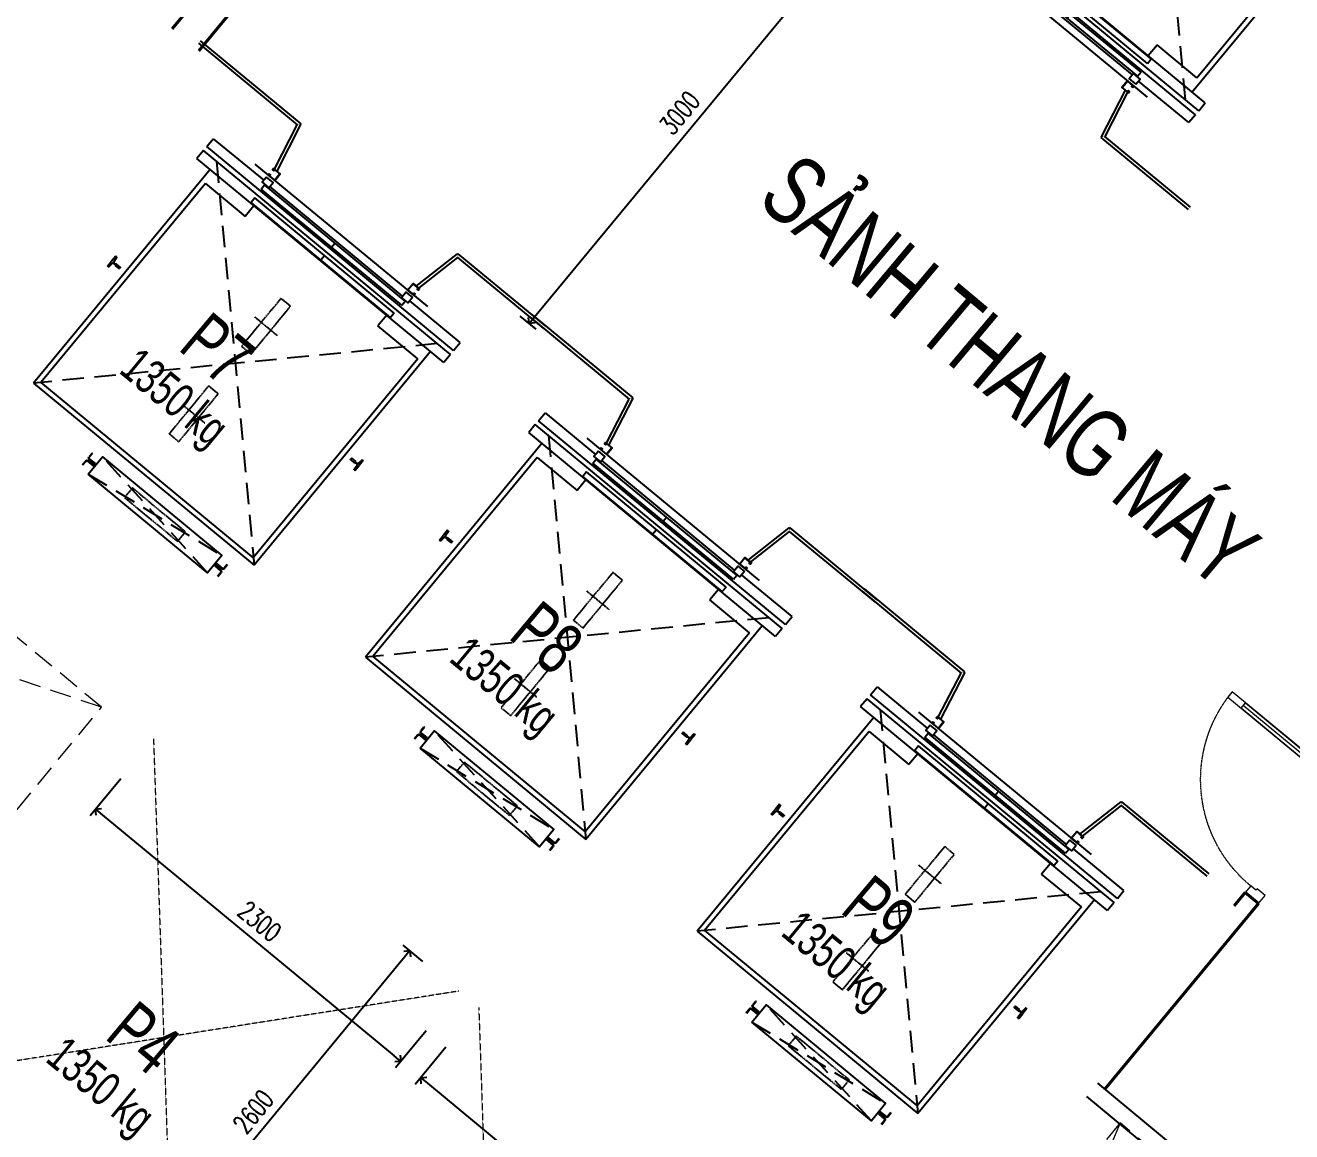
# Model space of a CAD drawing. Header units: millimetres. Extents: x -361679452 to 361242511, y -278557090 to 278849308.
# Drawn here: x 93733 to 101089, y 99995 to 106422 of the extents above; entities that cross this region are included whole.
import ezdxf
from ezdxf.enums import TextEntityAlignment as Align

# ---------------------------------------------------------------- set-up
doc = ezdxf.new("R2010")
doc.units = ezdxf.units.MM
doc.header["$MEASUREMENT"] = 0
for name, pattern in [('CENTERX2', [4, 2.5, -0.5, 0.5, -0.5]), ('HIDDEN', [0.375, 0.25, -0.125]), ('PHANTOMX2', [5, 2.5, -0.5, 0.5, -0.5, 0.5, -0.5])]:
    doc.linetypes.add(name, pattern=pattern)
for name, color, linetype in [('A-ANNO-ROOM', 50, 'Continuous'), ('KT-Net manh', 139, 'Continuous'), ('KT-Noi that', 32, 'Continuous'), ('KT-Text', 7, 'Continuous'), ('KT-Tuong', 1, 'Continuous'), ('Xref_NT1+NT2_MBDV Cot vach_220729$0$KT-Text', 7, 'Continuous')]:
    doc.layers.add(name, color=color, linetype=linetype)
for name, color, linetype, lineweight in [('CUA', 37, 'Continuous', 13), ('KT-lomo nuoc', 3, 'HIDDEN', 5), ('KT-Net cat', 1, 'Continuous', 40), ('SPE-MEP-HVAC', 140, 'Continuous', 0)]:
    doc.layers.add(name, color=color, linetype=linetype, lineweight=lineweight)
doc.styles.add('220126_HDN_HBA typical plan$0$211210_HDN_HBA_TYPICAL PLAN CORE OPT 1$0$HBA-Text', font='GOTHIC.TTF')
doc.styles.add('Arial', font='arial.ttf', dxfattribs={"width": 0.7})
doc.styles.add('DIM', font='vnsimli.shx', dxfattribs={"width": 0.7})
doc.styles.add('xref.N.Cot vach tang N2$0$DIM', font='vnsimli.shx', dxfattribs={"width": 0.7})
doc.styles.add('Xref_NT1+NT2_MBDV Cot vach_220729$0$Arial', font='arial.ttf', dxfattribs={"width": 0.7})
doc.dimstyles.new('CCU 1-100 A1', dxfattribs={"dimscale": 100, "dimtxt": 2.2, "dimasz": 1, "dimexe": 1, "dimexo": 0, "dimgap": 1, "dimtad": 1, "dimdec": 0, "dimdsep": 46, "dimtxsty": 'DIM', "dimblk1": 'ARCHTICK', "dimblk2": 'ARCHTICK', "dimsah": 1, "dimcen": 0, "dimdle": 1, "dimclrd": 256, "dimclre": 256, "dimclrt": 31, "dimadec": 0, "dimazin": 0, "dimtfac": 1, "dimtdec": 0, "dimtix": 1, "dimtmove": 2, "dimatfit": 3, "dimldrblk": 'ARCHTICK', "dimfxl": 8, "dimtolj": 1, "dimarcsym": 0})
doc.dimstyles.new('xref.N.Cot vach tang N2$0$CCU 1-100 A1', dxfattribs={"dimscale": 100, "dimtxt": 2.2, "dimasz": 1, "dimexe": 1, "dimexo": 0, "dimgap": 1, "dimtad": 1, "dimdec": 0, "dimdsep": 46, "dimtxsty": 'xref.N.Cot vach tang N2$0$DIM', "dimblk1": 'xref.N.Cot vach tang N2$0$_ARCHTICK', "dimblk2": 'xref.N.Cot vach tang N2$0$_ARCHTICK', "dimsah": 1, "dimcen": 0, "dimdle": 1, "dimclrd": 256, "dimclre": 256, "dimclrt": 31, "dimadec": 0, "dimazin": 0, "dimtfac": 1, "dimtdec": 0, "dimtix": 1, "dimtmove": 2, "dimatfit": 3, "dimldrblk": 'xref.N.Cot vach tang N2$0$_ARCHTICK', "dimfxl": 8, "dimtolj": 1, "dimarcsym": 0})

# ---------------------------------------------------------------- blocks, each defined once
blk = doc.blocks.new('A$C21AF0CCA')
at = {"layer": 'A-ANNO-ROOM', "insert": (1197.6, 814.7), "char_height": 600, "attachment_point": 2, "rotation": 0.10543, "style": '220126_HDN_HBA typical plan$0$211210_HDN_HBA_TYPICAL PLAN CORE OPT 1$0$HBA-Text'}
blk.add_mtext_dynamic_manual_height_columns('1-BR+', width=722857412.874, gutter_width=9765.6, heights=[0], dxfattribs=at)
blk = doc.blocks.new('_Open90')
at = {"color": 0, "linetype": 'ByBlock', "lineweight": -2}
for p, q in [((0, 0), (-1, 0)), ((-0.5, 0.5), (0, 0)), ((0, 0), (-0.5, -0.5))]:
    blk.add_line(p, q, dxfattribs=at)
blk = doc.blocks.new('*D108')
at = {"layer": 'Defpoints', "color": 5, "transparency": 16777216}
for p, q in [((-2230, 1494.3), (-2230, 1595.8)), ((-2180, 1545.8), (-1728.4, 1545.8)), ((-780, 1545.8), (-1371.8, 1545.8)), ((-730, 1457.2), (-730, 1595.8))]:
    blk.add_line(p, q, dxfattribs=at)
at = {"layer": 'Defpoints', "color": 0, "transparency": 16777216}
for p in [(-2230, 1545.8), (-2230, 1494.3, 0), (-730, 1457.2, 0)]:
    blk.add_point(p, dxfattribs=at)
at = {"layer": 'Defpoints', "color": 5, "transparency": 16777216, "xscale": 50, "yscale": 50, "zscale": 50, "rotation": 180}
blk.add_blockref('_Open90', (-2230, 1545.8), dxfattribs=at)
at = {"layer": 'Defpoints', "color": 5, "transparency": 16777216, "xscale": 50, "yscale": 50, "zscale": 50}
blk.add_blockref('_Open90', (-730, 1545.8), dxfattribs=at)
at = {"layer": 'Defpoints', "color": 5, "transparency": 16777216, "insert": (-1550.1, 1545.8), "char_height": 110, "attachment_point": 5, "style": 'DIM'}
blk.add_mtext('\\A1;1500', dxfattribs=at)
blk = doc.blocks.new('_ARCHTICK')
at = {"color": 0, "linetype": 'ByBlock', "const_width": 0.15}
blk.add_lwpolyline([(-0.5, -0.5), (0.5, 0.5)], dxfattribs=at)
blk = doc.blocks.new('*D109')
at = {"layer": 'Defpoints', "color": 5, "transparency": 16777216}
for p, q in [((-879.1, 1950), (-1000.2, 1950)), ((-950.2, 1900), (-950.2, 1328.3)), ((-950.2, 400), (-950.2, 971.7)), ((-879.1, 350), (-1000.2, 350))]:
    blk.add_line(p, q, dxfattribs=at)
at = {"layer": 'Defpoints', "color": 0, "transparency": 16777216}
for p in [(-879.1, 1950, 0), (-950.2, 350), (-879.1, 350, 0)]:
    blk.add_point(p, dxfattribs=at)
at = {"layer": 'Defpoints', "color": 5, "transparency": 16777216, "xscale": 50, "yscale": 50, "zscale": 50}
for p, rotation in [((-950.2, 1950), 90), ((-950.2, 350), 270)]:
    blk.add_blockref('_Open90', p, dxfattribs=dict(at, rotation=rotation))
at = {"layer": 'Defpoints', "color": 5, "transparency": 16777216, "insert": (-950.2, 1150), "char_height": 110, "attachment_point": 5, "rotation": 90, "style": 'DIM'}
blk.add_mtext('\\A1;1600', dxfattribs=at)
blk = doc.blocks.new('xref.N.Cot vach tang N2$0$_Open90')
at = {"color": 0, "linetype": 'ByBlock', "lineweight": -2}
for p, q in [((0, 0), (-1, 0)), ((-0.5, 0.5), (0, 0)), ((0, 0), (-0.5, -0.5))]:
    blk.add_line(p, q, dxfattribs=at)
blk = doc.blocks.new('*D275')
at = {"layer": 'Defpoints', "color": 0, "transparency": 16777216}
for p in [(98516.9, 107046.2), (98569.9, 107002.4), (96606.5, 104733, 0)]:
    blk.add_point(p, dxfattribs=at)
at = {"layer": 'KT-Noi that', "color": 5, "transparency": 16777216}
for p, q in [((98516.9, 107046.2), (98608.4, 106970.5)), ((96691.4, 104727.7), (98538, 106963.8)), ((96606.5, 104733), (96698.1, 104657.4))]:
    blk.add_line(p, q, dxfattribs=at)
at = {"layer": 'KT-Noi that', "color": 5, "transparency": 16777216, "xscale": 50, "yscale": 50, "zscale": 50}
for p, rotation in [((98569.9, 107002.4), 50.44882673721364), ((96659.6, 104689.2), 230.4488267372136)]:
    blk.add_blockref('xref.N.Cot vach tang N2$0$_Open90', p, dxfattribs=dict(at, rotation=rotation))
at = {"layer": 'KT-Noi that', "color": 5, "transparency": 16777216, "insert": (97533.8, 105912.6), "char_height": 110, "attachment_point": 5, "rotation": 50.44883, "style": 'xref.N.Cot vach tang N2$0$DIM'}
blk.add_mtext('\\A1;3000', dxfattribs=at)
blk = doc.blocks.new('xref.N.Cot vach tang N2$0$_ARCHTICK')
at = {"color": 0, "linetype": 'ByBlock', "const_width": 0.15}
blk.add_lwpolyline([(-0.5, -0.5), (0.5, 0.5)], dxfattribs=at)
blk = doc.blocks.new('*D276')
at = {"layer": 'Defpoints', "color": 0, "transparency": 16777216}
for p in [(94287.1, 102044.8, 0), (96060.6, 100580.3, 0), (95914.4, 100403.2)]:
    blk.add_point(p, dxfattribs=at)
at = {"layer": 'KT-Noi that', "color": 5, "transparency": 16777216}
for p, q in [((94287.1, 102044.8), (94109.1, 101829.2)), ((94179.5, 101836), (95875.8, 100435.1)), ((96060.6, 100580.3), (95882.5, 100364.7))]:
    blk.add_line(p, q, dxfattribs=at)
for p, xscale, yscale, zscale, rotation in [((94140.9, 101867.8), 50, 50, 50, 140.448827059903), ((95914.4, 100403.2), 49.99999999999999, 49.99999999999999, 49.99999999999999, 320.448827059903)]:
    blk.add_blockref('xref.N.Cot vach tang N2$0$_Open90', p, dxfattribs=dict(at, xscale=xscale, yscale=yscale, zscale=zscale, rotation=rotation))
at = {"layer": 'KT-Noi that', "color": 5, "transparency": 16777216, "insert": (95094.5, 101216.5), "char_height": 110, "attachment_point": 5, "rotation": 320.44883, "style": 'xref.N.Cot vach tang N2$0$DIM'}
blk.add_mtext('\\A1;2300', dxfattribs=at)
blk = doc.blocks.new('*D277')
at = {"layer": 'Defpoints', "color": 0, "transparency": 16777216}
for p in [(96042.1, 100984.1, 0), (94311, 99041.7), (94386.5, 98979.4, 0)]:
    blk.add_point(p, dxfattribs=at)
at = {"layer": 'KT-Noi that', "color": 5, "transparency": 16777216}
for p, q in [((96042.1, 100984.1), (95928, 101078.3)), ((95934.7, 101007.9), (94342.8, 99080.3)), ((94386.5, 98979.4), (94272.4, 99073.6))]:
    blk.add_line(p, q, dxfattribs=at)
at = {"layer": 'KT-Noi that', "color": 5, "transparency": 16777216, "xscale": 50, "yscale": 50, "zscale": 50}
for p, rotation in [((95966.6, 101046.5), 50.44882705992739), ((94311, 99041.7), 230.4488270599274)]:
    blk.add_blockref('xref.N.Cot vach tang N2$0$_Open90', p, dxfattribs=dict(at, rotation=rotation))
at = {"layer": 'KT-Noi that', "color": 5, "transparency": 16777216, "insert": (95057.8, 100111), "char_height": 110, "attachment_point": 5, "rotation": 50.44883, "style": 'xref.N.Cot vach tang N2$0$DIM'}
blk.add_mtext('\\A1;2600', dxfattribs=at)
blk = doc.blocks.new('*D278')
at = {"layer": 'Defpoints', "color": 0, "transparency": 16777216}
for p in [(96176.2, 100484.7, 0), (97949.6, 99020.2, 0), (97803.4, 98843.2)]:
    blk.add_point(p, dxfattribs=at)
at = {"layer": 'KT-Noi that', "color": 5, "transparency": 16777216}
for p, q in [((96176.2, 100484.7), (95998.2, 100269.2)), ((96068.6, 100275.9), (97764.9, 98875)), ((97949.6, 99020.2), (97771.6, 98804.6))]:
    blk.add_line(p, q, dxfattribs=at)
for p, xscale, yscale, zscale, rotation in [((96030, 100307.7), 49.99999999999999, 49.99999999999999, 49.99999999999999, 140.4488270599041), ((97803.4, 98843.2), 50, 50, 50, 320.4488270599041)]:
    blk.add_blockref('xref.N.Cot vach tang N2$0$_Open90', p, dxfattribs=dict(at, xscale=xscale, yscale=yscale, zscale=zscale, rotation=rotation))
at = {"layer": 'KT-Noi that', "color": 5, "transparency": 16777216, "insert": (96983.6, 99656.4), "char_height": 110, "attachment_point": 5, "rotation": 320.44883, "style": 'xref.N.Cot vach tang N2$0$DIM'}
blk.add_mtext('\\A1;2300', dxfattribs=at)
blk = doc.blocks.new('*U244')
at = {"layer": 'KT-lomo nuoc', "ltscale": 500}
for p, q in [((286.5, 347), (1156.6, -955.1)), ((1443.1, -608.2), (0, 0))]:
    blk.add_line(p, q, dxfattribs=at)
blk.add_lwpolyline([(286.5, 347), (1443.1, -608.2), (1156.6, -955.1), (0, 0)], close=True, dxfattribs=at)
blk = doc.blocks.new('*U211')
at = {"linetype": 'HIDDEN', "ltscale": 500}
for p, q in [((704.7, 310.4), (806.2, -1830.3)), ((1510.9, -1519.9), (0, 0))]:
    blk.add_line(p, q, dxfattribs=at)
blk.add_lwpolyline([(704.7, 310.4), (1510.9, -1519.9), (806.2, -1830.3), (0, 0)], close=True, dxfattribs=at)
blk = doc.blocks.new('*U251')
blk.add_line((-70, -100), (-70, -700))
for points in [[(-900, 100), (-840, 100), (-840, 40), (-850, 40), (-850, 0), (-900, 0)], [(0, 100), (-60, 100), (-60, 40), (-50, 40), (-50, 0), (0, 0)], [(-50, 0), (-50, -800), (-90, -800), (-90, 0)], [(-50, -100), (-90, -100), (-90, -700), (-50, -700)]]:
    blk.add_lwpolyline(points, close=True)
at = {"linetype": 'HIDDEN'}
blk.add_arc((-50, 0), 800, 180, 270, dxfattribs=at)
blk = doc.blocks.new('trucktnuoctang36')
at = {"layer": 'KT-Net cat', "elevation": 0}
for points in [[(9903.4, 1007.1), (9839.7, 930)], [(9903.4, 1007.1), (9980.5, 943.4)], [(9980.5, 943.4), (9089.1, -135.9)]]:
    blk.add_lwpolyline(points, dxfattribs=at)
at = {"layer": 'KT-Tuong'}
for p, q in [((9661.4, -608.6, 0), (9046.8, -101, 0)), ((9520.6, -622, 0), (8983.1, -178.1, 0))]:
    blk.add_line(p, q, dxfattribs=at)
at = {"layer": 'CUA', "xscale": -0.9999999999999982, "rotation": 230.4488274522181}
blk.add_blockref('*U251', (10476.5, 1701, 0), dxfattribs=at)
at = {"layer": 'KT-lomo nuoc', "linetype": 'HIDDEN', "xscale": -0.9999999999999997, "rotation": 10.8976534755902}
blk.add_blockref('*U244', (9523.4, -618.6, 0), dxfattribs=at)
at = {"layer": 'SPE-MEP-HVAC', "linetype": 'HIDDEN', "ltscale": 1000, "xscale": -1, "rotation": 254.2212213649985}
blk.add_blockref('*U211', (2770.6, 1489.5, 0), dxfattribs=at)
blk = doc.blocks.new('TM 1000kg')
at = {"layer": 'KT-Net manh'}
for p, q in [((-2850, 2500), (-2850, 1742.2)), ((-2832, 2500), (-2832, 1754.4)), ((-2500, 1800), (-2500, 500)), ((-2850, 1742.2), (-2847, 1742.2)), ((-2847, 1742.2), (-2847, 1739.2)), ((-2550, 1674.2), (-2847, 1739.2)), ((-2550, 1692.7), (-2832, 1754.4)), ((-2550, 625.8), (-2847, 560.8)), ((-2550, 607.3), (-2832, 545.6)), ((-2850, 557.8), (-2847, 557.8)), ((-2850, -100), (-2850, 557.8)), ((-2847, 557.8), (-2847, 560.8)), ((-2832, -100), (-2832, 545.6))]:
    blk.add_line(p, q, dxfattribs=at)
at = {"layer": 'KT-Net manh', "const_width": 2}
for points in [[(-2847, 1742.2), (-2832, 1754.4)], [(-2847, 557.8), (-2832, 545.6)]]:
    blk.add_lwpolyline(points, dxfattribs=at)
at = {"layer": 'KT-Net manh', "ltscale": 2}
for points in [[(-2510, 1700), (-2500, 1700), (-2500, 1650), (-2550, 1650), (-2550, 1700), (-2540, 1700), (-2540, 1690), (-2541.6, 1690), (-2541.6, 1698.4), (-2548.4, 1698.4), (-2548.4, 1651.6), (-2501.6, 1651.6), (-2501.6, 1698.4), (-2508.4, 1698.4), (-2508.4, 1690), (-2510, 1690)], [(-2510, 600), (-2500, 600), (-2500, 650), (-2550, 650), (-2550, 600), (-2540, 600), (-2540, 610), (-2541.6, 610), (-2541.6, 601.6), (-2548.4, 601.6), (-2548.4, 648.4), (-2501.6, 648.4), (-2501.6, 601.6), (-2508.4, 601.6), (-2508.4, 610), (-2510, 610)]]:
    blk.add_lwpolyline(points, close=True, dxfattribs=at)
at = {"layer": 'KT-Noi that', "linetype": 'Continuous', "ltscale": 2}
for p, q in [((-2460, 2080, 0), (-2460, 1700, 0)), ((-2400, 2080, 0), (-2460, 2080, 0)), ((-2400, 220, 0), (-2400, 2080, 0)), ((-2370, 220, 0), (-2370, 2080, 0)), ((-2370, 2080, 0), (-2310, 2080, 0)), ((-2310, 220, 0), (-2310, 2080, 0)), ((-2310, 1981, 0), (-700, 1981, 0)), ((-2230, 1950, 0), (-730, 1950, 0)), ((-2230, 1950, 0), (-2230, 1650, 0)), ((-730, 1950, 0), (-730, 350, 0)), ((-700, 1981, 0), (-700, 319, 0)), ((-2455, 650, 0), (-2455, 1650, 0)), ((-2441.3, 620, 0), (-2441.3, 1680, 0)), ((-2411, 1680, 0), (-2441.3, 1680, 0)), ((-2411, 620, 0), (-2411, 1680, 0)), ((-2348, 625, 0), (-2348, 1675, 0)), ((-2348, 1675, 0), (-2314, 1675, 0)), ((-2314, 625, 0), (-2314, 1675, 0)), ((-2310, 1650, 0), (-2230, 1650, 0)), ((-2411, 1150, 0), (-2441.3, 1150, 0)), ((-2314, 1150, 0), (-2348, 1150, 0)), ((-2460, 220, 0), (-2460, 600, 0)), ((-2411, 620, 0), (-2441.3, 620, 0)), ((-2348, 625, 0), (-2314, 625, 0)), ((-2310, 650, 0), (-2230, 650, 0)), ((-2230, 350, 0), (-2230, 650, 0)), ((-2310, 319, 0), (-700, 319, 0)), ((-2230, 350, 0), (-730, 350, 0)), ((-2400, 220, 0), (-2460, 220, 0)), ((-2370, 220, 0), (-2310, 220, 0))]:
    blk.add_line(p, q, dxfattribs=at)
at = {"layer": 'KT-Noi that', "linetype": 'Continuous'}
for p, q in [((-1572.5, 2077, 0), (-1572.5, 2082, 0)), ((-1572.5, 2082, 0), (-1535, 2082, 0)), ((-1569.5, 2074, 0), (-1540.1, 2070.9, 0)), ((-1537.1, 2054.1, 0), (-1537.1, 2067.9, 0)), ((-1497.5, 2082, 0), (-1535, 2082, 0)), ((-1532.9, 2054.1, 0), (-1532.9, 2067.9, 0)), ((-1500.5, 2074, 0), (-1529.9, 2070.9, 0)), ((-1497.5, 2077, 0), (-1497.5, 2082, 0)), ((-1540, 2021, 0), (-1540, 2050, 0)), ((-1539, 2020, 0), (-1535, 2020, 0)), ((-1531, 2020, 0), (-1535, 2020, 0)), ((-1530, 2021, 0), (-1530, 2050, 0)), ((-603.5, 1460, 0), (-574.4, 1460, 0)), ((-603.5, 1456.8, 0), (-603.5, 1460, 0)), ((-603.5, 1456.8, 0), (-574.4, 1456.8, 0)), ((-568.2, 1406.2, 0), (-568.2, 1450.6, 0)), ((-565, 1406.2, 0), (-565, 1450.6, 0)), ((-558, 1403.2, 0), (-562, 1403.2, 0)), ((-558, 1400, 0), (-562, 1400, 0)), ((-555, 1406.2, 0), (-555, 1450.6, 0)), ((-551.8, 1406.2, 0), (-551.8, 1450.6, 0)), ((-516.5, 1460, 0), (-545.6, 1460, 0)), ((-516.5, 1456.8, 0), (-545.6, 1456.8, 0)), ((-516.5, 1456.8, 0), (-516.5, 1460, 0)), ((-603.5, 443.2, 0), (-574.4, 443.2, 0)), ((-568.2, 493.8, 0), (-568.2, 449.4, 0)), ((-565, 493.8, 0), (-565, 449.4, 0)), ((-558, 500, 0), (-562, 500, 0)), ((-558, 496.8, 0), (-562, 496.8, 0)), ((-555, 493.8, 0), (-555, 449.4, 0)), ((-551.8, 493.8, 0), (-551.8, 449.4, 0)), ((-516.5, 443.2, 0), (-545.6, 443.2, 0)), ((-603.5, 440, 0), (-574.4, 440, 0)), ((-516.5, 440, 0), (-545.6, 440, 0)), ((-1572.5, 223, 0), (-1572.5, 218, 0)), ((-1569.5, 226, 0), (-1540.1, 229.1, 0)), ((-1540, 279, 0), (-1540, 250, 0)), ((-1539, 280, 0), (-1535, 280, 0)), ((-1537.1, 245.9, 0), (-1537.1, 232.1, 0)), ((-1531, 280, 0), (-1535, 280, 0)), ((-1532.9, 245.9, 0), (-1532.9, 232.1, 0)), ((-1530, 279, 0), (-1530, 250, 0)), ((-1500.5, 226, 0), (-1529.9, 229.1, 0)), ((-1497.5, 223, 0), (-1497.5, 218, 0)), ((-1572.5, 218, 0), (-1535, 218, 0)), ((-1497.5, 218, 0), (-1535, 218, 0))]:
    blk.add_line(p, q, dxfattribs=at)
at = {"layer": 'KT-Noi that', "linetype": 'HIDDEN', "ltscale": 500}
for p, q in [((-2370, 1981, 0), (-700, 319, 0)), ((-2370, 319, 0), (-700, 1981, 0)), ((-495, 1400, 0), (-625, 500, 0)), ((-495, 500, 0), (-625, 1400, 0))]:
    blk.add_line(p, q, dxfattribs=at)
at = {"layer": 'KT-Noi that', "linetype": 'CENTERX2'}
for p, q in [((-1815, 1236, 0), (-1815, 1066.7, 0)), ((-1155, 1236, 0), (-1155, 1066.7, 0))]:
    blk.add_line(p, q, dxfattribs=at)
at = {"layer": 'KT-Noi that', "linetype": 'Continuous', "ltscale": 2, "elevation": 0}
for points in [[(-2485, 1700), (-2445, 1700), (-2445, 1650), (-2485, 1650)], [(-495, 1400), (-625, 1400), (-625, 500), (-495, 500)], [(-2485, 600), (-2445, 600), (-2445, 650), (-2485, 650)]]:
    blk.add_lwpolyline(points, close=True, dxfattribs=at)
at = {"layer": 'KT-Noi that', "linetype": 'PHANTOMX2', "elevation": 0}
for points in [[(-1635, 1186), (-1635, 1114), (-1995, 1114), (-1995, 1186)], [(-975, 1186), (-975, 1114), (-1335, 1114), (-1335, 1186)], [(-524, 1150), (-524, 750), (-596, 750), (-596, 1150)]]:
    blk.add_lwpolyline(points, close=True, dxfattribs=at)
at = {"layer": 'KT-Noi that', "linetype": 'Continuous'}
for centre, radius, start, end in [((-1569.5, 2077, 0), 3, 180, 270), ((-1540.1, 2067.9, 0), 3, 0, 90), ((-1529.9, 2067.9, 0), 3, 90, 180), ((-1500.5, 2077, 0), 3, 270, 0), ((-1542.3, 2054.7, 0), 5.25, 295.66972, 353.31728), ((-1539, 2021, 0), 1, 180, 270), ((-1527.7, 2054.7, 0), 5.25, 186.68272, 244.33028), ((-1531, 2021, 0), 1, 270, 0), ((-574.4, 1450.6, 0), 9.4, 0, 90), ((-574.4, 1450.6, 0), 6.2, 0, 90), ((-562, 1406.2, 0), 6.2, 180, 270), ((-562, 1406.2, 0), 3, 180, 270), ((-558, 1406.2, 0), 3, 270, 0), ((-558, 1406.2, 0), 6.2, 270, 0), ((-545.6, 1450.6, 0), 9.4, 90, 180), ((-545.6, 1450.6, 0), 6.2, 90, 180), ((-574.4, 449.4, 0), 6.2, 270, 0), ((-574.4, 449.4, 0), 9.4, 270, 0), ((-562, 493.8, 0), 6.2, 90, 180), ((-562, 493.8, 0), 3, 90, 180), ((-558, 493.8, 0), 6.2, 0, 90), ((-558, 493.8, 0), 3, 0, 90), ((-545.6, 449.4, 0), 9.4, 180, 270), ((-545.6, 449.4, 0), 6.2, 180, 270), ((-1569.5, 223, 0), 3, 90, 180), ((-1540.1, 232.1, 0), 3, 270, 0), ((-1539, 279, 0), 1, 90, 180), ((-1542.3, 245.3, 0), 5.25, 6.68272, 64.33028), ((-1527.7, 245.3, 0), 5.25, 115.66972, 173.31728), ((-1529.9, 232.1, 0), 3, 180, 270), ((-1531, 279, 0), 1, 0, 90), ((-1500.5, 223, 0), 3, 0, 90)]:
    blk.add_arc(centre, radius, start, end, dxfattribs=at)
at = {"layer": 'Defpoints', "color": 5}
for base, p1, p2, angle, picture, middle in [((-950.2, 350), (-879.1, 1950, 0), (-879.1, 350, 0), 90, '*D109', (-950.2, 1150)), ((-2230, 1545.8), (-730, 1457.2, 0), (-2230, 1494.3, 0), 180, '*D108', (-1550.1, 1545.8))]:
    dim = blk.add_linear_dim(base=base, p1=p1, p2=p2, angle=angle, dimstyle='CCU 1-100 A1', override={"dimscale": 50, "dimblk1": 'Open90', "dimblk2": 'Open90', "dimclrd": 5, "dimclre": 5, "dimclrt": 5, "dimlwd": 65535, "dimlwe": 65535}, dxfattribs=at)
    dim.commit()
    dim.dimension.update_dxf_attribs({"geometry": picture, "text_midpoint": middle, "dimtype": 128})

msp = doc.modelspace()

# ---------------------------------------------------------------- linework, layer by layer
at = {"layer": 'KT-Net cat', "elevation": 0}
msp.add_lwpolyline([(94740.8, 106273.8), (95266.2, 106909.9), (95111.9, 107037.2), (94586.6, 106401.1)], dxfattribs=at)
at = {"layer": 'SPE-MEP-HVAC', "linetype": 'HIDDEN', "ltscale": 5}
for p, q in [((94477.9, 102275.9, 0), (94595.8, 98806.6, 0)), ((96251.4, 100811.3, 0), (92822.3, 100271.1, 0)), ((96367, 100715.8, 0), (96484.9, 97246.5, 0))]:
    msp.add_line(p, q, dxfattribs=at)

# ---------------------------------------------------------------- block references
at = {"layer": 'A-ANNO-ROOM'}
for p in [(-193366.6, 192838, 0), (-194725.1, 187914.8, 0), (-204628.5, 156603.4, 0)]:
    msp.add_blockref('A$C21AF0CCA', p, dxfattribs=at)
at = {"layer": 'KT-Noi that', "rotation": 50.44882673717305}
msp.add_blockref('TM 1000kg', (102227.7, 107612.9, 0), dxfattribs=at)
at = {"layer": 'KT-Noi that', "xscale": -1, "rotation": 50.44882673720985}
for p in [(94862.5, 102541.9, 0), (96790.1, 100950, 0), (98717.7, 99358.1, 0)]:
    msp.add_blockref('TM 1000kg', p, dxfattribs=at)
at = {"layer": 'KT-Tuong'}
msp.add_blockref('trucktnuoctang36', (90915.3, 100377.1, 0), dxfattribs=at)

# ---------------------------------------------------------------- texts
at = {"layer": 'KT-Text', "extrusion": (-2.60739e-08, 7.73991e-08, 1), "style": 'Arial', "width": 0.7}
msp.add_text('SẢNH THANG MÁY', height=400, rotation=320, dxfattribs=at).set_placement((99323.3, 104261.4, 0), align=Align.CENTER)
at = {"layer": 'Xref_NT1+NT2_MBDV Cot vach_220729$0$KT-Text', "extrusion": (2.27976e-08, 7.84266e-08, 1), "style": 'Xref_NT1+NT2_MBDV Cot vach_220729$0$Arial', "oblique": 360, "width": 0.7}
for s, p in [('P7', (94751.4, 104425.3, 0)), ('P8', (96668.1, 102749.2, 0)), ('P9', (98595.8, 101157.2, 0)), ('P4', (94324.2, 100424.5, 0))]:
    msp.add_text(s, height=300, rotation=320, dxfattribs=at).set_placement(p, align=Align.CENTER)
at = {"layer": 'Xref_NT1+NT2_MBDV Cot vach_220729$0$KT-Text', "style": 'Xref_NT1+NT2_MBDV Cot vach_220729$0$Arial', "width": 0.7}
for p in [(94538.3, 104186.6, 0), (96455, 102510.4, 0), (98382.7, 100918.5, 0), (94111, 100185.7, 0)]:
    msp.add_text('1350 kg', height=200, rotation=320.44883, dxfattribs=at).set_placement(p, align=Align.CENTER)

# ---------------------------------------------------------------- dimensions: what is measured, and where the dimension line sits
at = {"layer": 'KT-Noi that', "color": 5}
dim = msp.add_linear_dim(base=(98569.9, 107002.4, 0), p1=(96606.5, 104733, 0), p2=(98516.9, 107046.2, 0), angle=50.44883, dimstyle='xref.N.Cot vach tang N2$0$CCU 1-100 A1', override={"dimscale": 50, "dimblk1": 'xref.N.Cot vach tang N2$0$_Open90', "dimblk2": 'xref.N.Cot vach tang N2$0$_Open90', "dimclrd": 5, "dimclre": 5, "dimclrt": 5, "dimlwd": 65535, "dimlwe": 65535}, dxfattribs=at)
dim.commit()
dim.dimension.update_dxf_attribs({"geometry": '*D275', "text_midpoint": (97533.8, 105912.6, 0)})
for p1, p2, distance, picture, middle in [((94287.1, 102044.8, 0), (96060.6, 100580.3, 0), -229.6, '*D276', (95094.5, 101216.5, 0)), ((96042.1, 100984.1, 0), (94386.5, 98979.4, 0), -98, '*D277', (95057.8, 100111, 0)), ((96176.2, 100484.7, 0), (97949.6, 99020.2, 0), -229.6, '*D278', (96983.6, 99656.4, 0))]:
    dim = msp.add_aligned_dim(p1=p1, p2=p2, distance=distance, dimstyle='xref.N.Cot vach tang N2$0$CCU 1-100 A1', override={"dimscale": 50, "dimblk1": 'xref.N.Cot vach tang N2$0$_Open90', "dimblk2": 'xref.N.Cot vach tang N2$0$_Open90', "dimclrd": 5, "dimclre": 5, "dimclrt": 5, "dimlwd": 65535, "dimlwe": 65535}, dxfattribs=at)
    dim.commit()
    dim.dimension.update_dxf_attribs({"geometry": picture, "text_midpoint": middle})

doc.saveas('drawing.dxf')
